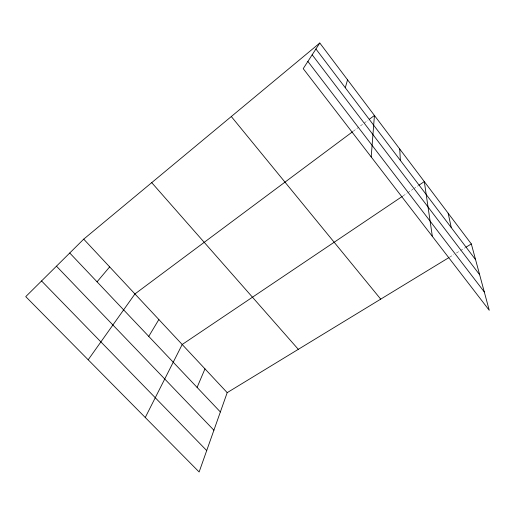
<?xml version="1.0" encoding="UTF-8"?>
<svg xmlns="http://www.w3.org/2000/svg" width="515" height="515" viewBox="0 0 515 515"><rect width="100%" height="100%" fill="white"/><g stroke="black" fill="none" stroke-linecap="round" stroke-linejoin="round"><path stroke-width="0.39" stroke-dasharray="2.58 1.93" d="M353.251 131.261L363.526 123.606M364.163 123.124L368.019 120.253M403.033 195.906L407.024 193.222M407.687 192.777L413.004 189.198M413.667 188.754L418.322 185.619M449.653 257.146L453.715 254.674M456.425 253.02L459.811 250.959M460.494 250.548L465.232 247.657"/><path stroke-width="0.77" d="M371.193 156.933L374.437 115.469L369.3 119.3M345.282 87.737L347.548 79.819M448.977 257.558L227.199 392.642L199.131 471.985L25.75 296.634L83.713 239.147L319.796 43.015L471.328 243.943L489.25 310.294L303.219 68.643L319.796 43.015M197.091 387.402L204.97 368.856M145.256 417.498L182.194 344.496L402.37 196.357M148.751 336.385L158.858 319.532M88.194 359.785L134.943 293.943L352.608 131.737M97.052 281.827L109.663 266.899M418.991 185.175L424.309 181.595L432.343 236.372M465.908 247.245L471.328 243.943M41.554 280.958L206.708 450.567M56.457 266.178L213.905 430.225M69.744 253L220.362 411.961M83.713 239.147L227.199 392.642M151.725 182.645L298.307 349.331M231.306 116.532L380.714 299.138M307.88 61.44L484.287 291.921M312.174 54.796L479.665 274.791M315.927 48.996L475.577 259.676M448.159 213.216L451.269 227.591M399.743 149.022L400.355 160.403"/></g></svg>
